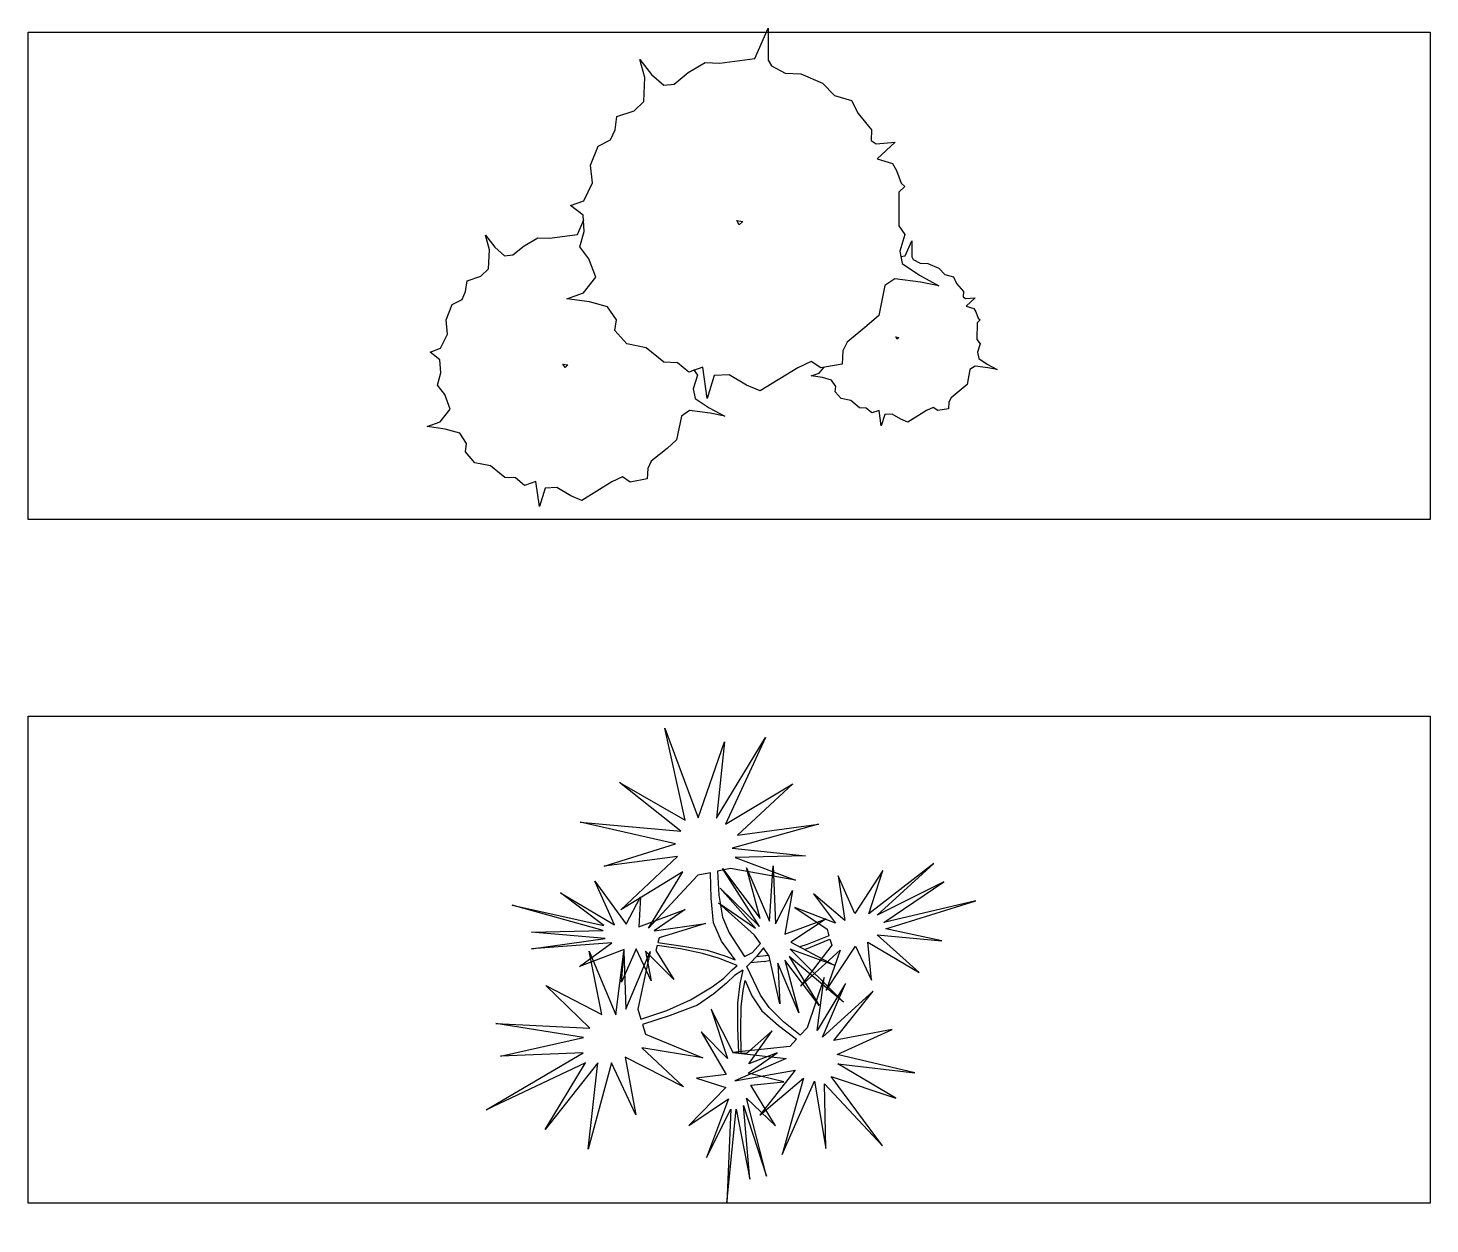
# Model space of a CAD drawing. Header units: millimetres. Extents: x 3866 to 35600, y -8896 to 9491.
# Drawn here: x 33176.35 to 33186.51, y -6709.84 to -6701.17 of the extents above; entities that cross this region are included whole.
import ezdxf

# ---------------------------------------------------------------- set-up
doc = ezdxf.new("R2010")
doc.units = ezdxf.units.MM
doc.layers.add('Trees', color=92, linetype='Continuous')
doc.layers.add('КУЩІ', color=108, linetype='Continuous')
doc.styles.add('ATTR', font='romans.shx', dxfattribs={"width": 0.8, "height": 0.470416})

# ---------------------------------------------------------------- blocks, each defined once
blk = doc.blocks.new('ц1')
at = {"layer": 'Trees'}
for p, q in [((-19.4, 496.6), (-2.5, 812.5)), ((-2.5, 812.5), (-2, 494.9)), ((-2, 494.9), (67.2, 725.4)), ((67.2, 725.4), (21.4, 480.3)), ((21.4, 480.3), (121.7, 710.3)), ((121.7, 710.3), (30.1, 454.8)), ((-484.2, 676.7), (-480, 384.5)), ((-434.4, 380.5), (-484.2, 676.7)), ((-85.8, 666.9), (-19.4, 496.6)), ((-30.5, 463), (-85.8, 666.9)), ((-634.8, 624.7), (-520.8, 388)), ((-480, 384.5), (-634.8, 624.7)), ((167.2, 631.9), (252.3, 376.2)), ((214.6, 369.4), (167.2, 631.9)), ((-838.7, 577.4), (-532.4, 355.8)), ((-520.8, 388), (-838.7, 577.4)), ((252.3, 376.2), (311.7, 597.6)), ((311.7, 597.6), (286.1, 382.3)), ((286.1, 382.3), (500.3, 571.3)), ((500.3, 571.3), (305.8, 355)), ((-335.5, 546.8), (-434.4, 380.5)), ((-390.2, 356.4), (-335.5, 546.8)), ((-154.7, 565.2), (-30.5, 463)), ((-42.8, 425.7), (-154.7, 565.2)), ((30.1, 454.8), (135.3, 538.5)), ((135.3, 538.5), (40.2, 409.5)), ((184.1, 345.1), (79.7, 507.4)), ((79.7, 507.4), (214.6, 369.4)), ((-185.6, 436.9), (-390.2, 356.4)), ((-337.7, 320.1), (-185.6, 436.9)), ((-144.8, 403.5), (-42.8, 425.7)), ((-807.7, 392.7), (-536, 304.1)), ((-532.4, 355.8), (-807.7, 392.7)), ((-46.2, 382.5), (-144.8, 403.5)), ((-143.9, 247.6), (-46.2, 382.5)), ((150.3, 309.4), (-15.1, 400.4)), ((-15.1, 400.4), (184.1, 345.1)), ((149, 388.5), (27.4, 370.8)), ((40.2, 409.5), (149, 388.5)), ((305.8, 355), (529.9, 407.5)), ((529.9, 407.5), (324.7, 310.1)), ((-129.6, 333.8), (-337.7, 320.1)), ((-329.8, 273.2), (-129.6, 333.8)), ((26.9, 338.6), (93.6, 220.8)), ((117.4, 293.1), (26.9, 338.6)), ((27.4, 370.8), (117.4, 293.1)), ((-536, 304.1), (-834.5, 285.2)), ((-834.5, 285.2), (-518.1, 270.7)), ((-46.8, 328.6), (-143.9, 247.6)), ((-116.9, 168.4), (-46.8, 328.6)), ((-29.1, 306.5), (-116.9, 168.4)), ((-31.6, 306.1), (150.3, 309.4)), ((157.8, 267.9), (-31.6, 306.1)), ((-11.7, 305.9), (-29.1, 306.5)), ((-22.6, 221.9), (-11.7, 305.9)), ((-2.2, 305.6), (-11.7, 226.5)), ((15.8, 305.1), (-2.2, 305.6)), ((93.6, 220.8), (15.8, 305.1)), ((585.4, 315.6), (319.4, 279.6)), ((324.7, 310.1), (585.4, 315.6)), ((-518.1, 270.7), (-678.9, 141.6)), ((-342.4, 241.9), (-329.8, 273.2)), ((-253, 203), (-342.4, 241.9)), ((113.6, 200.8), (178.1, 241.5)), ((178.1, 241.5), (157.8, 267.9)), ((319.4, 279.6), (496.1, 178.6)), ((-678.9, 141.6), (-481.9, 221.4)), ((-481.9, 221.4), (-544.4, 12.9)), ((-544.4, 12.9), (-434.8, 217.3)), ((-434.8, 217.3), (-428.2, 2.9)), ((-428.2, 2.9), (-403.4, 195.8)), ((-403.4, 195.8), (-340.3, -4.8)), ((-362.6, 192.2), (-349.4, 224.7)), ((-340.3, -4.8), (-362.6, 192.2)), ((-349.4, 224.7), (-265.8, 186.7)), ((-164.6, 159.6), (-253, 203)), ((-31.1, 139.6), (-22.6, 221.9)), ((-11.7, 226.5), (-17, 151.2)), ((52.9, 157.6), (113.6, 200.8)), ((189.4, 226.9), (129.4, 187.6)), ((210.4, 199.5), (189.4, 226.9)), ((251.2, 25.7), (210.4, 199.5)), ((244.2, 205.6), (251.2, 25.7)), ((324, 38.8), (244.2, 205.6)), ((420.2, 56.2), (264.6, 226.7)), ((264.6, 226.7), (324, 38.8)), ((303.6, 233.8), (420.2, 56.2)), ((496.1, 178.6), (303.6, 233.8)), ((-265.8, 186.7), (-189, 143.9)), ((-189, 143.9), (-158.2, 120.4)), ((-113.5, 116.5), (-164.6, 159.6)), ((-17, 151.2), (-16, 95.3)), ((14.5, 110.4), (52.9, 157.6)), ((76.8, 144.5), (43.6, 105)), ((129.4, 187.6), (76.8, 144.5)), ((177.1, 151.9), (91.4, -7.1)), ((113.3, -19), (177.1, 151.9)), ((-426.3, 106.6), (-428.1, -4.2)), ((-387.8, -10.1), (-426.3, 106.6)), ((-158.2, 120.4), (-121, 93.3)), ((-74, 75.7), (-113.5, 116.5)), ((-29.4, 73.7), (-31.1, 139.6)), ((-16, 95.3), (-12.7, 61.4)), ((-12.7, 61.4), (14.5, 110.4)), ((43.6, 105), (-11.4, 13.9)), ((110.8, 128.5), (60.4, -28.5)), ((91.4, -7.1), (110.8, 128.5)), ((243.4, 121.3), (113.3, -19)), ((127.2, -32.7), (243.4, 121.3)), ((323.3, 102.7), (127.2, -32.7)), ((127.7, -58.5), (323.3, 102.7)), ((-428.1, -4.2), (-571.7, 67)), ((-571.7, 67), (-471, -22)), ((-326.9, 92.1), (-387.8, -10.1)), ((-356, -5), (-326.9, 92.1)), ((-251.6, 81.1), (-356, -5)), ((-321.1, -10.1), (-251.6, 81.1)), ((-121, 93.3), (-84.6, 60.8)), ((-84.6, 60.8), (-60.1, 29.7)), ((-50.1, 47.5), (-74, 75.7)), ((-23.9, 27.1), (-50.1, 47.5)), ((-23.9, 27.1), (-29.4, 73.7)), ((174.9, 62.8), (295.4, -71)), ((266.6, -84.5), (174.9, 62.8)), ((261.9, 68.6), (346.2, -89.1)), ((295.4, -71), (261.9, 68.6)), ((-738.5, 23.8), (-494.6, -35)), ((-471, -22), (-738.5, 23.8)), ((-43.9, 13.1), (-108.9, -5)), ((-60.1, 29.7), (-43.9, 13.1)), ((0, 0), (-11.4, 13.9)), ((18, -22.2), (0, 0)), ((346.2, -89.1), (410.1, 19.1)), ((410.1, 19.1), (385.7, -107)), ((-744, -32.4), (-504.9, -60.5)), ((-494.6, -35), (-744, -32.4)), ((-318.5, -27.9), (-321.1, -10.1)), ((-238.9, -23.5), (-318.5, -27.9)), ((-317.1, -37.4), (-232.5, -33.5)), ((-314.7, -54.5), (-317.1, -37.4)), ((-163.9, -15.7), (-238.9, -23.5)), ((-232.5, -33.5), (-150, -27.5)), ((-108.9, -5), (-163.9, -15.7)), ((-150, -27.5), (-85.4, -14.4)), ((-52.9, -4.6), (-104.1, -63.4)), ((-85.4, -14.4), (-52.9, -4.6)), ((-81.7, -93.3), (-22.7, -19.2)), ((-22.7, -19.2), (3.4, -34.6)), ((46.1, -8.6), (0, 0)), ((3.4, -34.6), (26.9, -67.8)), ((38.8, -53.8), (18, -22.2)), ((18, -22.2), (58.5, -30.8)), ((60.4, -28.5), (38.8, -53.8)), ((46.1, -8.6), (64.9, -14.4)), ((281.2, -19), (127.7, -58.5)), ((128.1, -81.6), (281.2, -19)), ((385.7, -107), (567.7, -21.8)), ((567.7, -21.8), (415.6, -133.6)), ((-504.9, -60.5), (-817.6, -116.2)), ((-817.6, -116.2), (-503.5, -78)), ((-503.5, -78), (-659.8, -173)), ((-659.8, -173), (-468.6, -83.1)), ((-468.6, -83.1), (-547.6, -223.1)), ((-547.6, -223.1), (-429.6, -88.8)), ((-429.6, -88.8), (-390.1, -185.3)), ((-390.1, -185.3), (-386.5, -84.6)), ((-386.5, -84.6), (-236.8, -157.4)), ((-353.5, -83.2), (-256.6, -282.7)), ((-204.8, -276), (-353.5, -83.2)), ((-333.3, -75.8), (-163.4, -117.1)), ((-236.8, -157.4), (-333.3, -75.8)), ((-163.4, -117.1), (-314.7, -54.5)), ((-104.1, -63.4), (-136.8, -122.2)), ((4.5, -94.1), (-126.4, -190.8)), ((-108.6, -143.5), (-81.7, -93.3)), ((26.9, -67.8), (4.5, -94.1)), ((239.5, -170.8), (128.1, -81.6)), ((183.1, -78.8), (160, -68.5)), ((177.5, -61.3), (258.3, -104.5)), ((253.8, -115.6), (183.1, -78.8)), ((258.3, -104.5), (266.6, -84.5)), ((-452.2, -135), (-278.6, -332.3)), ((-256.6, -282.7), (-452.2, -135)), ((-136.8, -122.2), (-152.6, -203.8)), ((-126.4, -190.8), (4.9, -117.2)), ((4.9, -117.2), (-125.5, -240.5)), ((-125.5, -240.5), (17.8, -124.4)), ((17.8, -124.4), (-124.4, -306.2)), ((43.9, -332), (71.1, -138)), ((71.1, -138), (117.3, -255.3)), ((117.3, -255.3), (105.9, -106.7)), ((105.9, -106.7), (239.5, -170.8)), ((130.8, -199.7), (245.3, -136.4)), ((245.3, -136.4), (253.8, -115.6)), ((415.6, -133.6), (633.5, -135.1)), ((633.5, -135.1), (442.4, -157.4)), ((-128.7, -216.3), (-108.6, -143.5)), ((-124.4, -306.2), (18.3, -151.1)), ((-44.7, -316.8), (49.6, -145.6)), ((18.3, -151.1), (-44.7, -316.8)), ((49.6, -145.6), (43.9, -332)), ((272.1, -160.2), (130.8, -199.7)), ((188.6, -251), (272.1, -160.2)), ((302.4, -171.2), (188.6, -251)), ((265, -318.8), (302.4, -171.2)), ((433, -177.2), (620.8, -332.7)), ((734.3, -279.5), (433, -177.2)), ((442.4, -157.4), (734.3, -279.5)), ((-152.6, -203.8), (-163.4, -288.7)), ((-140.5, -295.7), (-128.7, -216.3)), ((333.4, -198.6), (265, -318.8)), ((413.4, -351.4), (333.4, -198.6)), ((582.2, -391.3), (380.8, -201.6)), ((380.8, -201.6), (413.4, -351.4)), ((620.8, -332.7), (408.9, -199.7)), ((408.9, -199.7), (582.2, -391.3)), ((-522.2, -276.5), (-289.5, -374.3)), ((-278.6, -332.3), (-522.2, -276.5)), ((-163.4, -288.7), (-204.8, -276)), ((-97.5, -308.9), (-140.5, -295.7)), ((123.9, -291.1), (-97.5, -308.9)), ((-85.8, -347.9), (123.9, -291.1)), ((-289.5, -374.3), (-616.1, -416.5)), ((-98.7, -377.6), (149.2, -375.2)), ((149.2, -375.2), (-85.8, -347.9)), ((-616.1, -416.5), (-276.4, -417.8)), ((-276.4, -417.8), (-496.9, -561.7)), ((182.6, -486.2), (-98.7, -377.6)), ((-85.1, -422.6), (182.6, -486.2)), ((84.5, -612.7), (-85.1, -422.6)), ((-496.9, -561.7), (-264.7, -456.8)), ((-264.7, -456.8), (-362.4, -757.8)), ((-362.4, -757.8), (-222.6, -468.5)), ((-222.6, -468.5), (-158.6, -731.5)), ((-128.8, -456.4), (84.5, -612.7)), ((-22.6, -759.1), (-128.8, -456.4)), ((-160.7, -473), (-22.6, -759.1)), ((-158.6, -731.5), (-160.7, -473))]:
    blk.add_line(p, q, dxfattribs=at)

msp = doc.modelspace()

# ---------------------------------------------------------------- linework, layer by layer
for points in [[(33186.506, -6704.734), (33176.347, -6704.734), (33176.347, -6701.205), (33186.506, -6701.205)], [(33186.506, -6709.687), (33176.347, -6709.687), (33176.347, -6706.159), (33186.506, -6706.159)]]:
    msp.add_lwpolyline(points, close=True)
at = {"layer": 'КУЩІ'}
for points in [[(33181.268, -6703.859), (33181.237, -6703.632), (33181.135, -6703.667), (33181.053, -6703.599), (33180.955, -6703.595), (33180.825, -6703.491), (33180.685, -6703.463), (33180.6, -6703.365), (33180.61, -6703.289), (33180.546, -6703.193), (33180.415, -6703.157), (33180.252, -6703.135), (33180.371, -6703.093), (33180.461, -6702.979), (33180.41, -6702.846), (33180.346, -6702.76), (33180.376, -6702.648), (33180.369, -6702.53), (33180.279, -6702.461), (33180.375, -6702.425), (33180.437, -6702.297), (33180.423, -6702.169), (33180.479, -6702.031), (33180.568, -6701.985), (33180.601, -6701.911), (33180.613, -6701.816), (33180.739, -6701.775), (33180.809, -6701.706), (33180.816, -6701.533), (33180.781, -6701.402), (33180.865, -6701.51), (33180.953, -6701.589), (33181.029, -6701.58), (33181.131, -6701.496), (33181.254, -6701.425), (33181.359, -6701.429), (33181.613, -6701.395), (33181.71, -6701.175), (33181.71, -6701.407), (33181.734, -6701.449), (33181.833, -6701.501), (33181.946, -6701.506), (33182.103, -6701.575), (33182.19, -6701.664), (33182.314, -6701.699), (33182.362, -6701.793), (33182.46, -6701.912), (33182.457, -6701.989), (33182.492, -6702.013), (33182.63, -6702.002), (33182.501, -6702.121), (33182.61, -6702.155), (33182.641, -6702.207), (33182.674, -6702.299), (33182.701, -6702.322), (33182.658, -6702.364), (33182.656, -6702.607), (33182.701, -6702.67), (33182.663, -6702.791), (33182.681, -6702.881), (33182.806, -6702.965), (33182.947, -6703.042), (33182.815, -6703.015), (33182.629, -6702.991), (33182.555, -6703.039), (33182.511, -6703.256), (33182.426, -6703.332), (33182.282, -6703.449), (33182.251, -6703.513), (33182.246, -6703.609), (33182.091, -6703.637), (33182.022, -6703.589), (33181.925, -6703.635), (33181.653, -6703.803), (33181.553, -6703.761), (33181.427, -6703.686), (33181.32, -6703.692)], [(33181.501, -6702.601), (33181.482, -6702.569), (33181.527, -6702.575)], [(33182.645, -6703.428), (33182.636, -6703.412), (33182.658, -6703.415)], [(33180.238, -6703.634), (33180.223, -6703.609), (33180.259, -6703.614)]]:
    msp.add_lwpolyline(points, close=True, dxfattribs=at)
for points in [[(33181.169, -6703.648), (33181.198, -6703.69), (33181.167, -6703.787), (33181.182, -6703.858), (33181.282, -6703.926), (33181.395, -6703.987), (33181.289, -6703.965), (33181.141, -6703.946), (33181.081, -6703.985), (33181.046, -6704.158), (33180.978, -6704.219), (33180.863, -6704.313), (33180.838, -6704.364), (33180.834, -6704.441), (33180.71, -6704.463), (33180.655, -6704.425), (33180.577, -6704.462), (33180.36, -6704.596), (33180.28, -6704.562), (33180.179, -6704.502), (33180.094, -6704.507), (33180.052, -6704.641), (33180.027, -6704.459), (33179.945, -6704.487), (33179.88, -6704.432), (33179.801, -6704.43), (33179.697, -6704.346), (33179.585, -6704.324), (33179.517, -6704.245), (33179.525, -6704.184), (33179.475, -6704.108), (33179.37, -6704.079), (33179.239, -6704.062), (33179.334, -6704.028), (33179.406, -6703.936), (33179.366, -6703.83), (33179.314, -6703.761), (33179.338, -6703.672), (33179.332, -6703.578), (33179.261, -6703.522), (33179.337, -6703.493), (33179.387, -6703.391), (33179.376, -6703.289), (33179.421, -6703.178), (33179.492, -6703.141), (33179.518, -6703.083), (33179.528, -6703.006), (33179.629, -6702.973), (33179.684, -6702.918), (33179.691, -6702.78), (33179.662, -6702.675), (33179.729, -6702.761), (33179.8, -6702.825), (33179.861, -6702.817), (33179.942, -6702.751), (33180.04, -6702.694), (33180.125, -6702.697), (33180.328, -6702.669), (33180.374, -6702.565)], [(33182.672, -6702.829), (33182.702, -6702.825), (33182.75, -6702.715), (33182.75, -6702.831), (33182.762, -6702.852), (33182.812, -6702.878), (33182.868, -6702.881), (33182.947, -6702.915), (33182.99, -6702.96), (33183.052, -6702.977), (33183.076, -6703.024), (33183.125, -6703.084), (33183.124, -6703.122), (33183.141, -6703.134), (33183.21, -6703.129), (33183.145, -6703.188), (33183.2, -6703.205), (33183.215, -6703.231), (33183.232, -6703.277), (33183.246, -6703.289), (33183.224, -6703.31), (33183.223, -6703.431), (33183.246, -6703.463), (33183.226, -6703.523), (33183.236, -6703.568), (33183.298, -6703.61), (33183.369, -6703.649), (33183.302, -6703.635), (33183.21, -6703.623), (33183.172, -6703.647), (33183.151, -6703.756), (33183.108, -6703.794), (33183.036, -6703.852), (33183.02, -6703.884), (33183.018, -6703.932), (33182.94, -6703.946), (33182.906, -6703.922), (33182.857, -6703.945), (33182.722, -6704.029), (33182.672, -6704.008), (33182.608, -6703.971), (33182.555, -6703.974), (33182.529, -6704.057), (33182.514, -6703.944), (33182.462, -6703.961), (33182.421, -6703.927), (33182.373, -6703.925), (33182.308, -6703.873), (33182.238, -6703.859), (33182.195, -6703.81), (33182.2, -6703.772), (33182.168, -6703.724), (33182.103, -6703.706), (33182.021, -6703.695), (33182.08, -6703.674), (33182.115, -6703.631)]]:
    msp.add_lwpolyline(points, dxfattribs=at)

# ---------------------------------------------------------------- block references
at = {"lineweight": 9, "xscale": -0.002153008912685292, "yscale": 0.002153008912685292, "zscale": 0.002153008912685293, "rotation": 174.5252909398184}
msp.add_blockref('ц1', (33181.583, -6707.945), dxfattribs=at)

# ---------------------------------------------------------------- texts
at = {"layer": 'КУЩІ', "style": 'ATTR', "width": 0.8, "flags": 9}
msp.add_attdef('ESTCODE', (33181.527, -6702.575), '', height=0.00000818, rotation=172.5529, dxfattribs=at)

doc.saveas('drawing.dxf')
